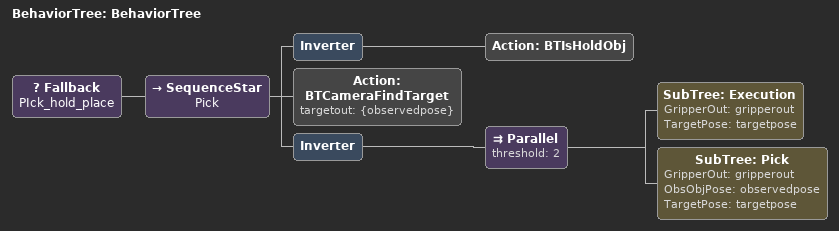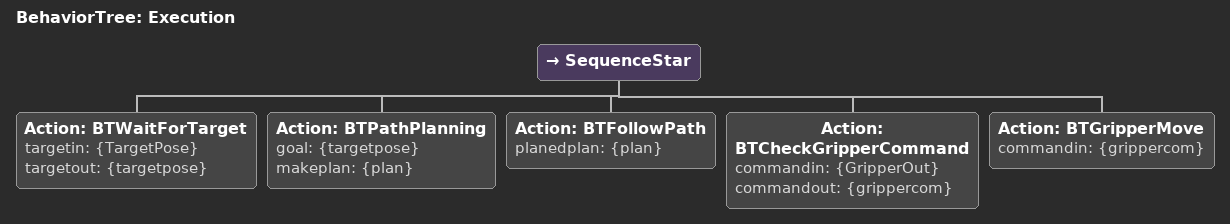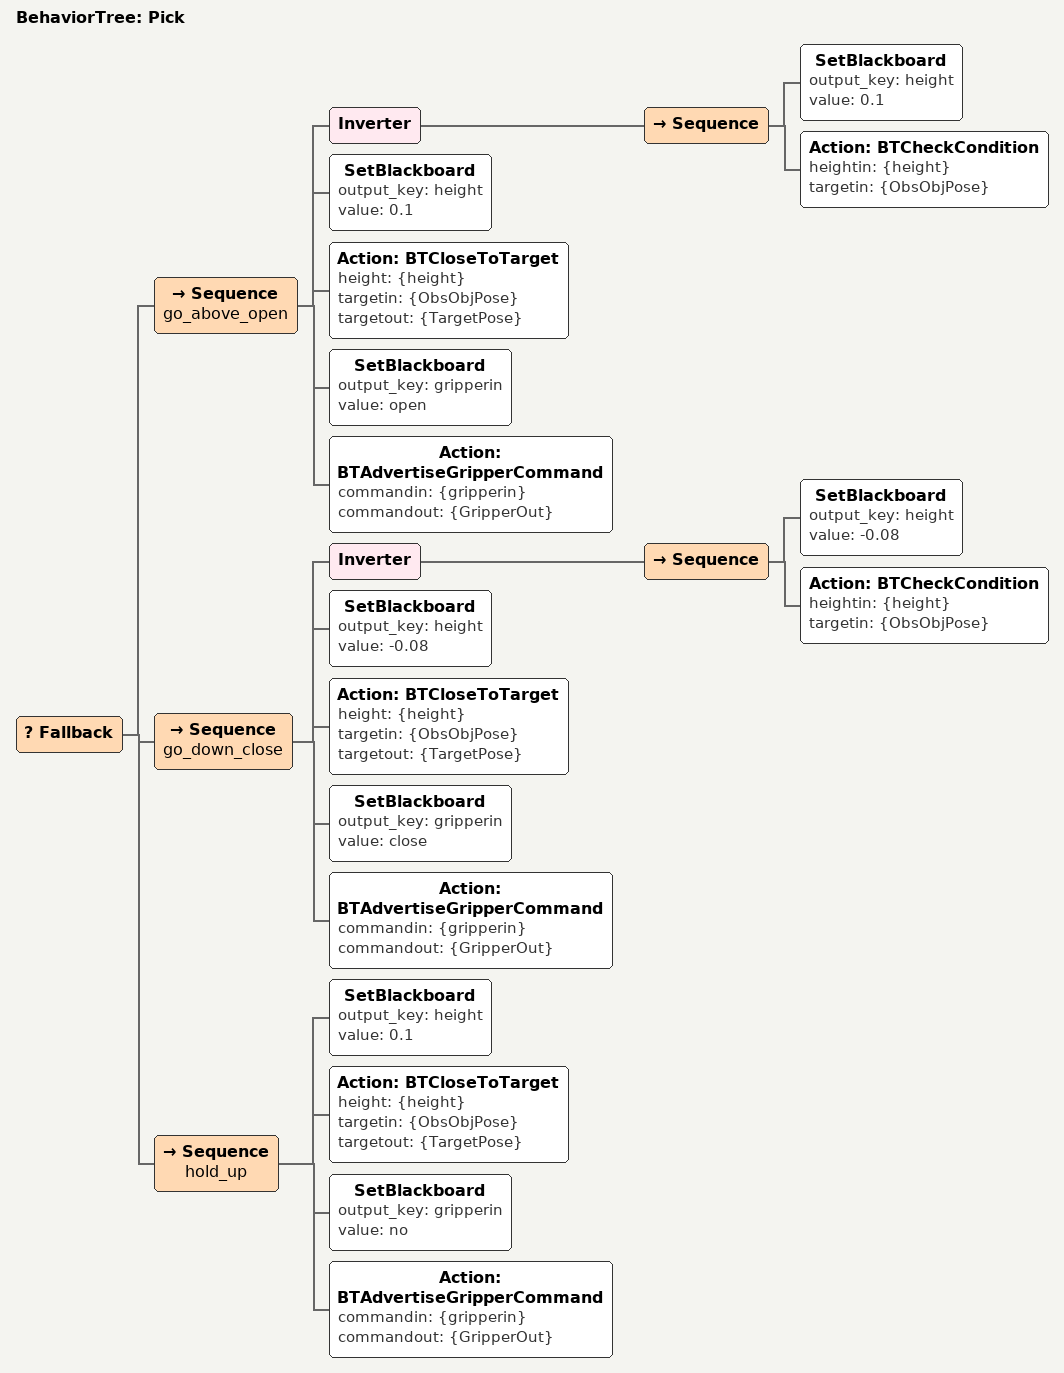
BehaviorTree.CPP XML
<?xml version="1.0"?>
<root main_tree_to_execute="BehaviorTree">
    <BehaviorTree ID="BehaviorTree">
        <Fallback name="PIck_hold_place">
            <SequenceStar name="Pick">
                <Inverter>
                    <Action ID="BTIsHoldObj"/>
                </Inverter>
                <Action ID="BTCameraFindTarget" targetout="{observedpose}"/>
                <Inverter>
                    <Parallel threshold="2">
                        <SubTree GripperOut="gripperout" ID="Execution" TargetPose="targetpose"/>
                        <SubTree GripperOut="gripperout" ID="Pick" ObsObjPose="observedpose" TargetPose="targetpose"/>
                    </Parallel>
                </Inverter>
            </SequenceStar>
        </Fallback>
    </BehaviorTree>
    <BehaviorTree ID="Execution">
        <SequenceStar>
            <Action ID="BTWaitForTarget" targetin="{TargetPose}" targetout="{targetpose}"/>
            <Action ID="BTPathPlanning" goal="{targetpose}" makeplan="{plan}"/>
            <Action ID="BTFollowPath" planedplan="{plan}"/>
            <Action ID="BTCheckGripperCommand" commandin="{GripperOut}" commandout="{grippercom}"/>
            <Action ID="BTGripperMove" commandin="{grippercom}"/>
        </SequenceStar>
    </BehaviorTree>
    <BehaviorTree ID="Pick">
        <Fallback>
            <Sequence name="go_above_open">
                <Inverter>
                    <Sequence>
                        <SetBlackboard output_key="height" value="0.1"/>
                        <Action ID="BTCheckCondition" heightin="{height}" targetin="{ObsObjPose}"/>
                    </Sequence>
                </Inverter>
                <SetBlackboard output_key="height" value="0.1"/>
                <Action ID="BTCloseToTarget" height="{height}" targetin="{ObsObjPose}" targetout="{TargetPose}"/>
                <SetBlackboard output_key="gripperin" value="open"/>
                <Action ID="BTAdvertiseGripperCommand" commandin="{gripperin}" commandout="{GripperOut}"/>
            </Sequence>
            <Sequence name="go_down_close">
                <Inverter>
                    <Sequence>
                        <SetBlackboard output_key="height" value="-0.08"/>
                        <Action ID="BTCheckCondition" heightin="{height}" targetin="{ObsObjPose}"/>
                    </Sequence>
                </Inverter>
                <SetBlackboard output_key="height" value="-0.08"/>
                <Action ID="BTCloseToTarget" height="{height}" targetin="{ObsObjPose}" targetout="{TargetPose}"/>
                <SetBlackboard output_key="gripperin" value="close"/>
                <Action ID="BTAdvertiseGripperCommand" commandin="{gripperin}" commandout="{GripperOut}"/>
            </Sequence>
            <Sequence name="hold_up">
                <SetBlackboard output_key="height" value="0.1"/>
                <Action ID="BTCloseToTarget" height="{height}" targetin="{ObsObjPose}" targetout="{TargetPose}"/>
                <SetBlackboard output_key="gripperin" value="no"/>
                <Action ID="BTAdvertiseGripperCommand" commandin="{gripperin}" commandout="{GripperOut}"/>
            </Sequence>
        </Fallback>
    </BehaviorTree>
</root>
